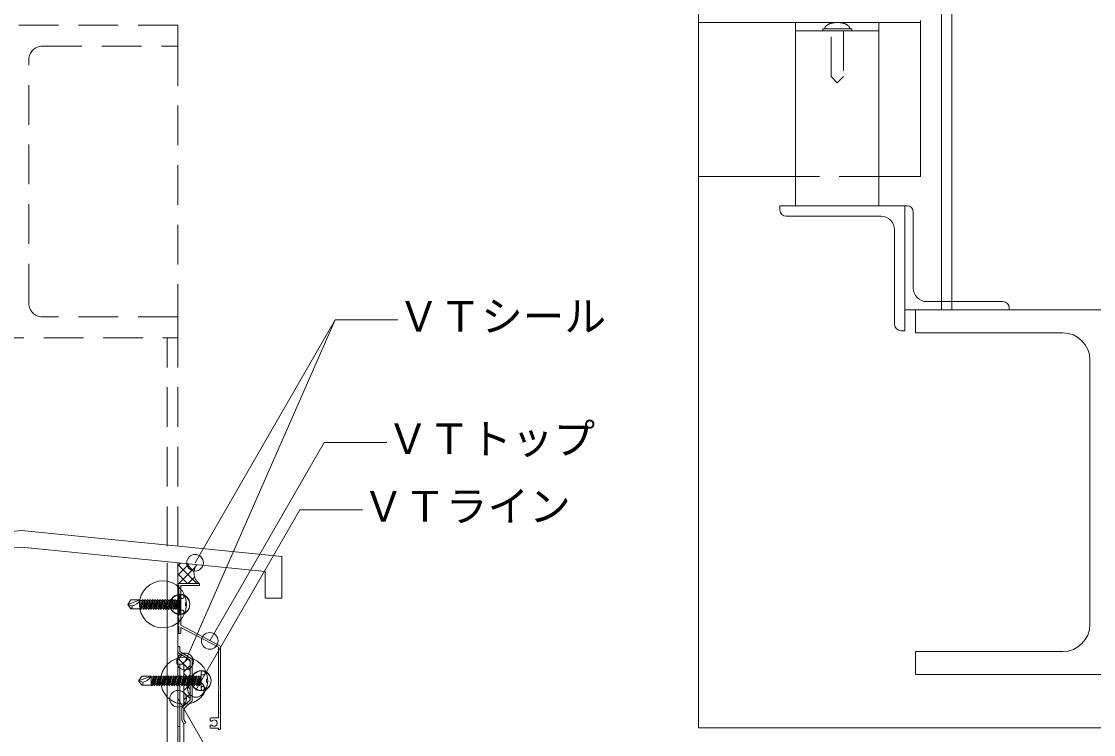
# Model space of a CAD drawing. Units: millimetres, scale not verified. Extents: x -1380 to 1380, y -955 to 955.
# Drawn here: x -75 to 440, y -113 to 229 of the extents above; entities that cross this region are included whole.
import ezdxf
from ezdxf.enums import TextEntityAlignment as Align

# ---------------------------------------------------------------- set-up
doc = ezdxf.new("R2010")
doc.units = ezdxf.units.MM
doc.header["$LTSCALE"] = 3
doc.linetypes.add('USER1', pattern=[9.525, 6.35, -3.175])
for name, color, linetype, lineweight in [('0-1_BOUSUI', 1, 'Continuous', 18), ('0-2_MOJI', 7, 'Continuous', 18), ('0-3_HATCH', 9, 'Continuous', 18), ('0-4_KANAMONO', 5, 'Continuous', 18), ('0-5_KANAMONO_SCREW', 4, 'Continuous', 18), ('0-6_TEKKOTU', 7, 'USER1', 18), ('0-A_SUNPO', 7, 'Continuous', 18), ('0-C_dekki', 3, 'USER1', 18)]:
    doc.layers.add(name, color=color, linetype=linetype, lineweight=lineweight)
doc.styles.add('ＭＳ ゴシック', font='')
doc.styles.get('ＭＳ ゴシック').set_extended_font_data('MS Gothic')

msp = doc.modelspace()

# ---------------------------------------------------------------- linework, layer by layer
at = {"layer": '0-1_BOUSUI'}
for p, q in [((2.973, -79.397), (-0.027, -79.397)), ((2.973, -79.397), (2.973, -99.415)), ((1.973, -106.262), (2.973, -107.994))]:
    msp.add_line(p, q, dxfattribs=at)
msp.add_lwpolyline([(-0.027, -79.397), (0.973, -79.397), (0.973, -109.397), (-0.027, -109.397)], close=True, dxfattribs=at)
for points in [[(2.973, -99.415), (1.973, -100.365), (1.973, -106.262)], [(2.973, -107.994), (2.973, -139.448), (37.973, -174.448), (37.973, -200.888), (36.973, -205.888), (36.973, -282.59), (83.287, -282.59), (89.912, -283.69), (265.587, -283.69), (270.587, -281.69), (331.358, -281.69), (336.358, -283.69), (715.587, -283.69), (720.587, -281.69), (781.358, -281.69), (786.358, -283.69), (900.117, -283.69)], [(0.973, -109.397), (0.973, -140.276), (35.973, -175.276), (35.973, -200.69), (34.973, -205.69), (34.973, -284.59), (83.123, -284.59), (89.747, -285.69), (265.973, -285.69), (270.973, -283.69), (330.973, -283.69), (335.973, -285.69), (715.973, -285.69), (720.973, -283.69), (780.973, -283.69), (785.973, -285.69), (900.117, -285.69)]]:
    msp.add_lwpolyline(points, dxfattribs=at)
msp.add_arc((14.251, -35.588), 6.503, 142.62941, 231.73424, dxfattribs=at)
at = {"layer": '0-2_MOJI'}
for p, q in [((3.481, -78.104), (75.591, 85.882)), ((8.288, -30.69), (75.591, 85.882)), ((75.591, 85.882), (105.591, 85.882)), ((15.328, -68.205), (70.328, 27.058)), ((70.328, 27.058), (100.328, 27.058)), ((8.639, -91.918), (58.639, -5.316)), ((58.639, -5.316), (88.639, -5.316)), ((0.17, -96.008), (20.17, -130.65))]:
    msp.add_line(p, q, dxfattribs=at)
for centre in [(8.288, -30.69), (15.328, -68.205), (3.481, -78.104), (8.749, -91.306), (0.17, -96.008)]:
    msp.add_circle(centre, 4, dxfattribs=at)
at = {"layer": '0-3_HATCH'}
for p, q in [((-0.027, -32.221), (1.328, -30.866)), ((-0.027, -36.712), (5.41, -31.274)), ((9.1, -40.69), (-0.027, -31.563)), ((0.484, -40.69), (8.376, -32.798)), ((7.785, -34.885), (4.037, -31.137)), ((9.06, -31.67), (9.026, -31.636)), ((4.61, -40.69), (-0.027, -36.053)), ((0.12, -40.69), (-0.027, -40.543)), ((4.974, -40.69), (8.066, -37.599)), ((9.464, -40.69), (9.812, -40.342)), ((-0.027, -77.123), (1.996, -75.1)), ((2.905, -79.397), (-0.027, -76.464)), ((2.189, -79.397), (4.773, -76.812)), ((5.973, -77.974), (4.873, -76.874)), ((5.973, -82.464), (2.973, -79.464)), ((2.973, -83.103), (5.973, -80.103)), ((6.245, -87.227), (2.973, -83.954)), ((2.973, -87.593), (5.973, -84.593)), ((5.973, -91.444), (2.973, -88.444)), ((2.973, -92.083), (5.973, -89.083)), ((5.973, -95.934), (2.973, -92.934)), ((2.973, -96.573), (5.973, -93.573)), ((3.993, -98.445), (2.973, -97.424))]:
    msp.add_line(p, q, dxfattribs=at)
at = {"layer": '0-4_KANAMONO'}
for p, q in [((371.536, 90.646), (371.536, 520.106)), ((366.536, 90.646), (366.536, 519.646)), ((292.036, 135.646), (337.536, 135.646)), ((353.036, 101.146), (353.036, 137.646)), ((344.036, 129.146), (344.036, 83.646)), ((396.036, 94.646), (359.536, 94.646)), ((347.036, 80.646), (349.036, 80.646)), ((-5.027, -459.69), (-5.027, -30.69)), ((-0.027, -459.69), (-0.027, -30.69)), ((10.473, -41.39), (10.473, -40.99)), ((0.273, -70.994), (0.673, -70.994)), ((15.473, -105.69), (15.473, -106.305)), ((15.673, -106.651), (15.864, -106.762)), ((15.473, -109.076), (15.473, -109.69)), ((15.864, -108.619), (15.673, -108.73)), ((19.773, -110.69), (20.173, -110.69))]:
    msp.add_line(p, q, dxfattribs=at)
for points in [[(349.036, 80.646), (349.036, 140.646), (289.036, 140.646), (289.036, 138.646)], [(350.036, 140.646), (349.036, 140.646), (349.036, 90.646), (399.036, 90.646), (399.036, 91.646)], [(10.173, -40.69), (-0.027, -40.69), (-0.027, -41.09), (0.473, -41.59), (0.473, -47.99), (-0.027, -48.49), (-0.027, -48.89), (0.473, -49.39), (0.473, -51.99)], [(-0.027, -44.89), (-0.027, -44.49), (-0.027, -44.89)], [(20.473, -110.39), (20.473, -70.69), (1.473, -60.69), (1.473, -50.99), (1.173, -50.69), (1.473, -50.39), (1.473, -41.69), (10.173, -41.69)], [(0.473, -51.99), (-0.027, -52.49), (-0.027, -52.89), (0.473, -53.39), (0.473, -55.99), (-0.027, -56.49), (-0.027, -56.89), (0.473, -57.39), (0.473, -59.99), (-0.027, -60.49), (-0.027, -60.89), (0.473, -61.39), (0.473, -63.99), (-0.027, -64.49), (-0.027, -64.69), (1.173, -64.69)], [(1.473, -64.39), (1.473, -61.82), (19.473, -71.294), (19.473, -89.976)], [(5.973, -86.28), (5.973, -77.552), (-0.027, -73.852), (-0.027, -71.294)], [(0.973, -71.294), (0.973, -73.294), (6.973, -76.994), (6.973, -89.694)], [(6.973, -89.694), (6.973, -96.994), (2.973, -100.794), (2.973, -105.994), (3.839, -107.494), (2.973, -107.994), (1.973, -106.262), (1.973, -100.365), (5.973, -96.565), (5.973, -87.708)], [(19.473, -91.404), (19.473, -105.19), (15.973, -105.19)], [(15.973, -110.19), (19.473, -110.19), (19.473, -110.39)]]:
    msp.add_lwpolyline(points, dxfattribs=at)
for centre, radius, start, end in [((350.036, 137.646), 3, 0, 90), ((292.036, 138.646), 3, 180, 270), ((337.536, 129.146), 6.5, 360, 90), ((359.536, 101.146), 6.5, 180, 270), ((396.036, 91.646), 3, 0, 90), ((347.036, 83.646), 3, 180, 270), ((10.173, -40.99), 0.3, 0, 90), ((10.173, -41.39), 0.3, 270, 0), ((1.173, -64.39), 0.3, 270, 0), ((0.273, -71.294), 0.3, 90, 180), ((0.673, -71.294), 0.3, 0, 90), ((5.273, -86.994), 1, 314.427, 45.573), ((18.773, -90.69), 1, 314.427, 45.573), ((15.973, -105.69), 0.5, 90, 180), ((15.873, -106.305), 0.4, 180, 240), ((16.064, -106.415), 0.4, 240, 317.8468), ((17.473, -107.69), 1.5, 222.1532, 137.8468), ((15.873, -109.076), 0.4, 120, 180), ((15.973, -109.69), 0.5, 180, 270), ((16.064, -108.965), 0.4, 42.1532, 120), ((19.773, -110.39), 0.3, 180, 270), ((20.173, -110.39), 0.3, 270, 0)]:
    msp.add_arc(centre, radius, start, end, dxfattribs=at)
at = {"layer": '0-5_KANAMONO_SCREW'}
for p, q in [((-24.027, -50.69), (-18.027, -48.54)), ((-24.027, -50.69), (-22.522, -48.54)), ((-24.027, -50.69), (-22.022, -51.325)), ((-24.027, -50.69), (-22.522, -52.84)), ((-22.522, -48.54), (-18.027, -48.54)), ((-18.027, -52.59), (-16.927, -48.29)), ((-18.027, -48.54), (-18.027, -52.84)), ((-17.055, -48.79), (-18.027, -48.79)), ((-17.527, -53.09), (-16.927, -48.29)), ((-17.527, -53.09), (-16.427, -48.79)), ((-16.927, -48.29), (-16.427, -48.79)), ((-16.827, -52.59), (-15.727, -48.29)), ((-15.855, -48.79), (-16.427, -48.79)), ((-16.327, -53.09), (-15.727, -48.29)), ((-16.327, -53.09), (-15.227, -48.79)), ((-15.727, -48.29), (-15.227, -48.79)), ((-15.627, -52.59), (-14.527, -48.29)), ((-14.655, -48.79), (-15.227, -48.79)), ((-15.127, -53.09), (-14.527, -48.29)), ((-15.127, -53.09), (-14.027, -48.79)), ((-14.527, -48.29), (-14.027, -48.79)), ((-14.427, -52.59), (-13.327, -48.29)), ((-13.455, -48.79), (-14.027, -48.79)), ((-13.927, -53.09), (-13.327, -48.29)), ((-13.927, -53.09), (-12.827, -48.79)), ((-13.327, -48.29), (-12.827, -48.79)), ((-13.227, -52.59), (-12.127, -48.29)), ((-12.255, -48.79), (-12.827, -48.79)), ((-12.727, -53.09), (-12.127, -48.29)), ((-12.727, -53.09), (-11.627, -48.79)), ((-12.127, -48.29), (-11.627, -48.79)), ((-12.027, -52.59), (-10.927, -48.29)), ((-11.055, -48.79), (-11.627, -48.79)), ((-11.527, -53.09), (-10.927, -48.29)), ((-11.527, -53.09), (-10.427, -48.79)), ((-10.927, -48.29), (-10.427, -48.79)), ((-10.827, -52.59), (-9.727, -48.29)), ((-9.855, -48.79), (-10.427, -48.79)), ((-10.327, -53.09), (-9.727, -48.29)), ((-10.327, -53.09), (-9.227, -48.79)), ((-9.727, -48.29), (-9.227, -48.79)), ((-9.627, -52.59), (-8.527, -48.29)), ((-8.655, -48.79), (-9.227, -48.79)), ((-9.127, -53.09), (-8.527, -48.29)), ((-9.127, -53.09), (-8.027, -48.79)), ((-8.527, -48.29), (-8.027, -48.79)), ((-8.427, -52.59), (-7.327, -48.29)), ((-7.455, -48.79), (-8.027, -48.79)), ((-7.927, -53.09), (-7.327, -48.29)), ((-7.927, -53.09), (-6.827, -48.79)), ((-7.327, -48.29), (-6.827, -48.79)), ((-7.227, -52.59), (-6.127, -48.29)), ((-6.255, -48.79), (-6.827, -48.79)), ((-6.727, -53.09), (-6.127, -48.29)), ((-6.727, -53.09), (-5.627, -48.79)), ((-6.127, -48.29), (-5.627, -48.79)), ((-6.027, -52.59), (-4.927, -48.29)), ((-5.055, -48.79), (-5.627, -48.79)), ((-5.527, -53.09), (-4.927, -48.29)), ((-5.527, -53.09), (-4.427, -48.79)), ((-4.927, -48.29), (-4.427, -48.79)), ((-4.827, -52.59), (-3.727, -48.29)), ((-3.855, -48.79), (-4.427, -48.79)), ((-4.327, -53.09), (-3.727, -48.29)), ((-4.327, -53.09), (-3.227, -48.79)), ((-3.727, -48.29), (-3.227, -48.79)), ((-3.627, -52.59), (-2.527, -48.29)), ((-2.655, -48.79), (-3.227, -48.79)), ((-3.127, -53.09), (-2.527, -48.29)), ((-3.127, -53.09), (-2.027, -48.79)), ((-2.527, -48.29), (-2.027, -48.79)), ((-2.427, -52.59), (-1.327, -48.29)), ((-1.455, -48.79), (-2.027, -48.79)), ((-1.927, -53.09), (-1.327, -48.29)), ((-1.927, -53.09), (-0.827, -48.79)), ((-1.327, -48.29), (-0.827, -48.79)), ((-1.227, -52.59), (-0.127, -48.29)), ((-0.255, -48.79), (-0.827, -48.79)), ((-0.727, -53.09), (-0.127, -48.29)), ((-0.727, -53.09), (0.373, -48.79)), ((-0.127, -48.29), (0.373, -48.79)), ((-0.027, -52.59), (0.973, -48.681)), ((0.945, -48.79), (0.373, -48.79)), ((0.473, -53.09), (0.973, -49.09)), ((0.973, -54.44), (0.973, -46.94)), ((-22.522, -52.84), (-18.027, -52.84)), ((-18.027, -52.59), (-17.527, -53.09)), ((-16.827, -52.59), (-17.4, -52.59)), ((-16.827, -52.59), (-16.327, -53.09)), ((-15.627, -52.59), (-16.2, -52.59)), ((-15.627, -52.59), (-15.127, -53.09)), ((-14.427, -52.59), (-15, -52.59)), ((-14.427, -52.59), (-13.927, -53.09)), ((-13.227, -52.59), (-13.8, -52.59)), ((-13.227, -52.59), (-12.727, -53.09)), ((-12.027, -52.59), (-12.6, -52.59)), ((-12.027, -52.59), (-11.527, -53.09)), ((-10.827, -52.59), (-11.4, -52.59)), ((-10.827, -52.59), (-10.327, -53.09)), ((-9.627, -52.59), (-10.2, -52.59)), ((-9.627, -52.59), (-9.127, -53.09)), ((-8.427, -52.59), (-9, -52.59)), ((-8.427, -52.59), (-7.927, -53.09)), ((-7.227, -52.59), (-7.8, -52.59)), ((-7.227, -52.59), (-6.727, -53.09)), ((-6.027, -52.59), (-6.6, -52.59)), ((-6.027, -52.59), (-5.527, -53.09)), ((-4.827, -52.59), (-5.4, -52.59)), ((-4.827, -52.59), (-4.327, -53.09)), ((-3.627, -52.59), (-4.2, -52.59)), ((-3.627, -52.59), (-3.127, -53.09)), ((-2.427, -52.59), (-3, -52.59)), ((-2.427, -52.59), (-1.927, -53.09)), ((-1.227, -52.59), (-1.8, -52.59)), ((-1.227, -52.59), (-0.727, -53.09)), ((-0.027, -52.59), (-0.6, -52.59)), ((0.973, -52.59), (0.6, -52.59)), ((-18.823, -87.335), (-12.823, -85.185)), ((-18.823, -87.335), (-17.318, -85.185)), ((-18.823, -87.335), (-17.318, -89.485)), ((-18.823, -87.335), (-16.818, -87.97)), ((-17.318, -85.185), (-12.823, -85.185)), ((-12.823, -89.235), (-11.723, -84.935)), ((-12.823, -85.185), (-12.823, -89.485)), ((-11.851, -85.435), (-12.823, -85.435)), ((-12.323, -89.735), (-11.723, -84.935)), ((-12.323, -89.735), (-11.223, -85.435)), ((-11.723, -84.935), (-11.223, -85.435)), ((-11.623, -89.235), (-10.523, -84.935)), ((-10.651, -85.435), (-11.223, -85.435)), ((-11.123, -89.735), (-10.523, -84.935)), ((-10.523, -84.935), (-10.023, -85.435)), ((-10.423, -89.235), (-9.323, -84.935)), ((-9.451, -85.435), (-10.023, -85.435)), ((-9.923, -89.735), (-9.323, -84.935)), ((-9.923, -89.735), (-8.823, -85.435)), ((-9.323, -84.935), (-8.823, -85.435)), ((-9.223, -89.235), (-8.123, -84.935)), ((-8.251, -85.435), (-8.823, -85.435)), ((-8.723, -89.735), (-8.123, -84.935)), ((-8.723, -89.735), (-7.623, -85.435)), ((-8.123, -84.935), (-7.623, -85.435)), ((-8.023, -89.235), (-6.923, -84.935)), ((-7.051, -85.435), (-7.623, -85.435)), ((-7.523, -89.735), (-6.923, -84.935)), ((-7.523, -89.735), (-6.423, -85.435)), ((-6.923, -84.935), (-6.423, -85.435)), ((-6.823, -89.235), (-5.723, -84.935)), ((-5.851, -85.435), (-6.423, -85.435)), ((-6.323, -89.735), (-5.723, -84.935)), ((-6.323, -89.735), (-5.223, -85.435)), ((-5.723, -84.935), (-5.223, -85.435)), ((-5.623, -89.235), (-4.523, -84.935)), ((-4.651, -85.435), (-5.223, -85.435)), ((-5.123, -89.735), (-4.523, -84.935)), ((-5.123, -89.735), (-4.023, -85.435)), ((-4.523, -84.935), (-4.023, -85.435)), ((-4.423, -89.235), (-3.323, -84.935)), ((-3.451, -85.435), (-4.023, -85.435)), ((-3.923, -89.735), (-3.323, -84.935)), ((-3.923, -89.735), (-2.823, -85.435)), ((-3.323, -84.935), (-2.823, -85.435)), ((-3.223, -89.235), (-2.123, -84.935)), ((-2.251, -85.435), (-2.823, -85.435)), ((-2.723, -89.735), (-2.123, -84.935)), ((-2.723, -89.735), (-1.623, -85.435)), ((-2.123, -84.935), (-1.623, -85.435)), ((-2.023, -89.235), (-0.923, -84.935)), ((-1.051, -85.435), (-1.623, -85.435)), ((-1.523, -89.735), (-0.923, -84.935)), ((-1.523, -89.735), (-0.423, -85.435)), ((-0.923, -84.935), (-0.423, -85.435)), ((-0.823, -89.235), (0.277, -84.935)), ((0.149, -85.435), (-0.423, -85.435)), ((-0.323, -89.735), (0.277, -84.935)), ((0.277, -84.935), (0.777, -85.435)), ((0.377, -89.235), (1.477, -84.935)), ((1.349, -85.435), (0.777, -85.435)), ((0.877, -89.735), (1.477, -84.935)), ((0.877, -89.735), (1.977, -85.435)), ((1.477, -84.935), (1.977, -85.435)), ((1.577, -89.235), (2.677, -84.935)), ((2.549, -85.435), (1.977, -85.435)), ((2.077, -89.735), (2.677, -84.935)), ((2.077, -89.735), (3.177, -85.435)), ((2.677, -84.935), (3.177, -85.435)), ((2.777, -89.235), (3.877, -84.935)), ((3.749, -85.435), (3.177, -85.435)), ((3.277, -89.735), (3.877, -84.935)), ((3.277, -89.735), (4.377, -85.435)), ((3.877, -84.935), (4.377, -85.435)), ((3.977, -89.235), (5.077, -84.935)), ((4.949, -85.435), (4.377, -85.435)), ((4.477, -89.735), (5.077, -84.935)), ((4.477, -89.735), (5.577, -85.435)), ((5.077, -84.935), (5.577, -85.435)), ((5.177, -89.235), (6.277, -84.935)), ((6.149, -85.435), (5.577, -85.435)), ((5.677, -89.735), (6.277, -84.935)), ((5.677, -89.735), (6.777, -85.435)), ((6.277, -84.935), (6.777, -85.435)), ((6.377, -89.235), (7.477, -84.935)), ((7.349, -85.435), (6.777, -85.435)), ((6.877, -89.735), (7.477, -84.935)), ((6.877, -89.735), (7.977, -85.435)), ((7.477, -84.935), (7.977, -85.435)), ((7.577, -89.235), (8.677, -84.935)), ((8.549, -85.435), (7.977, -85.435)), ((8.077, -89.735), (8.677, -84.935)), ((8.077, -89.735), (9.177, -85.435)), ((8.677, -84.935), (9.177, -85.435)), ((8.777, -89.235), (9.877, -84.935)), ((9.749, -85.435), (9.177, -85.435)), ((9.277, -89.735), (9.877, -84.935)), ((9.277, -89.735), (10.377, -85.435)), ((9.877, -84.935), (10.377, -85.435)), ((9.977, -89.235), (11.077, -84.935)), ((10.949, -85.435), (10.377, -85.435)), ((10.477, -89.735), (11.077, -84.935)), ((11.077, -84.935), (11.177, -85.035)), ((11.177, -91.085), (11.177, -83.585)), ((-17.318, -89.485), (-12.823, -89.485)), ((-12.823, -89.235), (-12.323, -89.735)), ((-11.623, -89.235), (-12.196, -89.235)), ((-10.423, -89.235), (-10.996, -89.235)), ((-10.423, -89.235), (-9.923, -89.735)), ((-9.223, -89.235), (-9.796, -89.235)), ((-9.223, -89.235), (-8.723, -89.735)), ((-8.023, -89.235), (-8.596, -89.235)), ((-8.023, -89.235), (-7.523, -89.735)), ((-6.823, -89.235), (-7.396, -89.235)), ((-6.823, -89.235), (-6.323, -89.735)), ((-5.623, -89.235), (-6.196, -89.235)), ((-5.623, -89.235), (-5.123, -89.735)), ((-4.423, -89.235), (-4.996, -89.235)), ((-4.423, -89.235), (-3.923, -89.735)), ((-3.223, -89.235), (-3.796, -89.235)), ((-3.223, -89.235), (-2.723, -89.735)), ((-2.023, -89.235), (-2.596, -89.235)), ((-2.023, -89.235), (-1.523, -89.735)), ((-0.823, -89.235), (-1.396, -89.235)), ((0.377, -89.235), (-0.196, -89.235)), ((0.377, -89.235), (0.877, -89.735)), ((1.577, -89.235), (1.004, -89.235)), ((1.577, -89.235), (2.077, -89.735)), ((2.777, -89.235), (2.204, -89.235)), ((2.777, -89.235), (3.277, -89.735)), ((3.977, -89.235), (3.404, -89.235)), ((3.977, -89.235), (4.477, -89.735)), ((5.177, -89.235), (4.604, -89.235)), ((5.177, -89.235), (5.677, -89.735)), ((6.377, -89.235), (5.804, -89.235)), ((6.377, -89.235), (6.877, -89.735)), ((7.577, -89.235), (7.004, -89.235)), ((7.577, -89.235), (8.077, -89.735)), ((8.777, -89.235), (8.204, -89.235)), ((8.777, -89.235), (9.277, -89.735)), ((9.977, -89.235), (9.404, -89.235)), ((11.177, -89.235), (10.604, -89.235))]:
    msp.add_line(p, q, dxfattribs=at)
for points in [[(-0.027, -52.59), (0.473, -53.09), (0.973, -51.136)], [(4.148, -49.94), (3.648, -49.94), (3.648, -51.44), (4.148, -51.44)], [(-11.623, -89.235), (-11.123, -89.735), (-10.023, -85.435)], [(-0.823, -89.235), (-0.323, -89.735), (0.777, -85.435)], [(9.977, -89.235), (10.477, -89.735), (11.177, -86.999)], [(14.352, -86.585), (13.852, -86.585), (13.852, -88.085), (14.352, -88.085)]]:
    msp.add_lwpolyline(points, dxfattribs=at)
for centre, radius in [((-7.123, -50.69), 11.296), ((-7.123, -50.69), 11.296), ((1.048, -50.6), 4.75), ((1.048, -50.781), 4.75), ((1.973, -46.94), 1), ((1.973, -54.44), 1), ((3.081, -87.335), 11.296), ((3.081, -87.335), 11.296), ((11.252, -87.244), 4.75), ((11.252, -87.426), 4.75), ((12.177, -83.585), 1), ((12.177, -91.085), 1)]:
    msp.add_circle(centre, radius, dxfattribs=at)
for centre, radius, start, end in [((-22.836, -51.897), 0.995, 288.41711, 35.05239), ((-22.769, -45.996), 5.381, 277.98368, 331.7858), ((-17.565, -82.641), 5.381, 277.98368, 331.7858), ((-17.632, -88.541), 0.995, 288.41711, 35.05239)]:
    msp.add_arc(centre, radius, start, end, dxfattribs=at)
at = {"layer": '0-6_TEKKOTU'}
for p, q in [((-65.027, 217.31), (-0.027, 217.31)), ((-0.027, 217.31), (-0.027, 87.31)), ((-71.527, 93.81), (-71.527, 210.81)), ((-5.027, -22.69), (-5.027, 77.31)), ((-0.027, -22.69), (-0.027, 77.31))]:
    msp.add_line(p, q, dxfattribs=at)
at = {"layer": '0-6_TEKKOTU', "linetype": 'Continuous'}
msp.add_line((437.786, 66.646), (437.786, -60.354), dxfattribs=at)
at = {"layer": '0-6_TEKKOTU'}
for points in [[(-0.027, 217.31), (-0.027, 227.31), (-150.027, 227.31), (-150.027, 217.31), (-85.027, 217.31)], [(-85.027, 87.31), (-150.027, 87.31), (-150.027, 77.31), (-0.027, 77.31), (-0.027, 87.31), (-65.027, 87.31)]]:
    msp.add_lwpolyline(points, dxfattribs=at)
at = {"layer": '0-6_TEKKOTU', "linetype": 'Continuous'}
for points in [[(458.286, 79.646), (529.036, 79.646), (529.036, 90.646), (354.036, 90.646), (354.036, 79.646), (424.786, 79.646)], [(424.786, -73.354), (354.036, -73.354), (354.036, -84.354), (529.036, -84.354)]]:
    msp.add_lwpolyline(points, dxfattribs=at)
msp.add_lwpolyline([(49.973, -47.69), (41.973, -47.69), (41.973, -34.93), (-75.027, -23.23), (-192.027, -34.93), (-192.027, -47.69), (-200.027, -47.69), (-200.027, -27.69), (-75.027, -15.19), (49.973, -27.69)], close=True, dxfattribs=at)
at = {"layer": '0-6_TEKKOTU'}
for centre, start, end in [((-65.027, 210.81), 90, 180), ((-65.027, 93.81), 180, 270)]:
    msp.add_arc(centre, 6.5, start, end, dxfattribs=at)
at = {"layer": '0-6_TEKKOTU', "linetype": 'Continuous'}
for centre, start, end in [((424.786, 66.646), 360, 90), ((424.786, -60.354), 270, 0)]:
    msp.add_arc(centre, 13, start, end, dxfattribs=at)
at = {"layer": '0-A_SUNPO'}
msp.add_lwpolyline([(249.905, 540.31), (900.117, 540.31), (900.117, -109.903), (249.905, -109.903)], close=True, dxfattribs=at)
at = {"layer": '0-C_dekki', "linetype": 'Continuous'}
for p, q in [((249.905, 228.646), (356.536, 228.646)), ((296.536, 140.646), (296.536, 228.646)), ((336.536, 140.646), (336.536, 228.646)), ((356.536, 154.646), (356.536, 229.646)), ((336.536, 224.646), (296.536, 224.646)), ((249.905, 154.646), (296.536, 154.646)), ((336.536, 154.646), (356.536, 154.646))]:
    msp.add_line(p, q, dxfattribs=at)
at = {"layer": '0-C_dekki'}
msp.add_line((336.536, 154.646), (296.536, 154.646), dxfattribs=at)
msp.add_lwpolyline([(323.536, 224.646), (309.536, 224.646), (309.536, 225.646), (323.536, 225.646)], close=True, dxfattribs=at)
msp.add_lwpolyline([(319.536, 224.646), (319.536, 202.646), (316.536, 199.646), (313.536, 202.646), (313.536, 224.646)], dxfattribs=at)
for centre, radius, start, end in [((312.47, 225.574), 1.935, 125.7312, 177.88555), ((314.788, 222.993), 5.397, 103.41361, 129.70709), ((316.608, 216.728), 11.918, 90.34476, 104.93646), ((316.464, 216.728), 11.918, 75.06354, 89.65524), ((318.284, 222.993), 5.397, 50.29291, 76.58639), ((320.602, 225.574), 1.935, 2.11445, 54.2688)]:
    msp.add_arc(centre, radius, start, end, dxfattribs=at)

# ---------------------------------------------------------------- texts
at = {"layer": '0-2_MOJI', "style": 'ＭＳ ゴシック'}
for s, p in [('ＶＴシール', (105.591, 75.882)), ('ＶＴトップ', (100.328, 17.058)), ('ＶＴライン', (88.639, -15.316))]:
    msp.add_text(s, height=14.66, dxfattribs=at).set_placement(p, align=Align.BOTTOM_LEFT)

doc.saveas('drawing.dxf')
